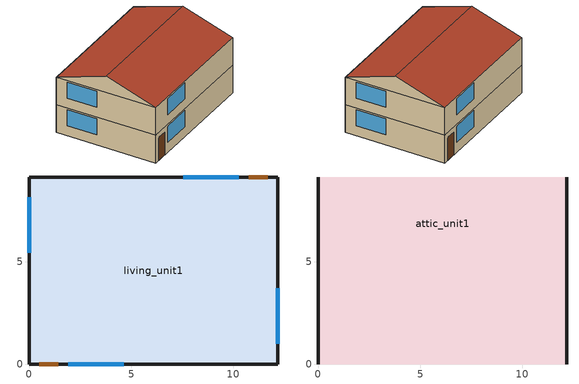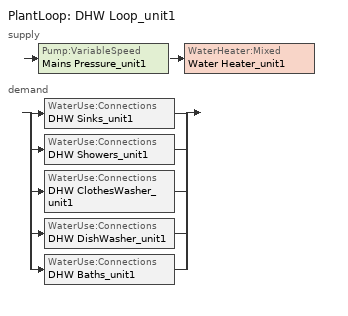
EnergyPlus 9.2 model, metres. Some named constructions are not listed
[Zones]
living_unit1
 floor adiabatic (Interior Floor): 0,0 0,9.16 12.18,9.16 12.18,0 z2.59
 floor ground (ext-floor-en-std-replaceme-res-replaceme): 0,0 0,9.16 12.18,9.16 12.18,0 z0
 wall outside (ext-wall-en-std-replaceme-res-replaceme): 0,0 12.18,0 12.18,9.16 0,9.16 0,0 z0:2.59; 0,0 12.18,0 12.18,9.16 0,9.16 0,0 z2.59:5.18
 window (ext-window-en-std-replaceme): 1.91,0 4.63,0 / 10.26,9.16 7.54,9.16 / 12.18,1 12.18,3.72 / 0,8.16 0,5.44 z0.92:2.44; 1.91,0 4.63,0 / 10.26,9.16 7.54,9.16 / 12.18,1 12.18,3.72 / 0,8.16 0,5.44 z3.51:5.03
 door (ext-door-en-std-replaceme): 0.5,0 1.41,0 / 11.68,9.16 10.76,9.16 z0:2.14
 ceiling to attic_unit1 (attic-ceiling-en-std-replaceme): 0,0 12.18,0 12.18,9.16 0,9.16 z5.18
attic_unit1
 wall outside (ext-roof-en-std-replaceme): 12.18,0,5.18 12.18,9.16,5.18 12.18,4.58,6.71; 0,9.16,5.18 0,0,5.18 0,4.58,6.71
 roof outside (ext-roof-en-std-replaceme): 0,0,5.18 12.18,0,5.18 12.18,4.58,6.71 0,4.58,6.71; 12.18,9.16,5.18 0,9.16,5.18 0,4.58,6.71 12.18,4.58,6.71
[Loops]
PlantLoop 'DHW Loop_unit1'
 supply: Pump:VariableSpeed 'Mains Pressure_unit1' > WaterHeater:Mixed 'Water Heater_unit1'
 demand: split
  | WaterUse:Connections 'DHW Sinks_unit1'
  | WaterUse:Connections 'DHW Showers_unit1'
  | WaterUse:Connections 'DHW ClothesWasher_unit1'
  | WaterUse:Connections 'DHW DishWasher_unit1'
  | WaterUse:Connections 'DHW Baths_unit1'
[Building]
SF_Connecticut_Hartford-Bradley.Intl.AP.725080_gasfurnace_slab_IECC_2006: North Axis {deg}=0; Terrain=Suburbs; Loads Convergence Tolerance Value=0.04; Temperature Convergence Tolerance Value {deltaC}=0.4; Solar Distribution=FullExterior; Maximum Number of Warmup Days=25; Minimum Number of Warmup Days=6
[Site:Location]
Hartford Bradley Intl Ap_CT_USA Design_Conditions: Latitude {deg}=41.93; Longitude {deg}=-72.68; Time Zone {hr}=-5; Elevation {m}=49
[SizingPeriod:DesignDay]
Hartford Bradley Intl Ap Ann Clg .4% Condns DB=>MWB: Month=7; Day of Month=21; Day Type=SummerDesignDay; Maximum Dry-Bulb Temperature {C}=33.1; Daily Dry-Bulb Temperature Range {deltaC}=11.4; Humidity Condition Type=Wetbulb; Wetbulb or DewPoint at Maximum Dry-Bulb {C}=23; Barometric Pressure {Pa}=100738; Wind Speed {m/s}=4.5; Wind Direction {deg}=220; Rain Indicator=No; Snow Indicator=No; Daylight Saving Time Indicator=No; Solar Model Indicator=ASHRAEClearSky; Sky Clearness=1
[SizingPeriod:WeatherFileDays] Begin Day of Month=21; End Day of Month=22; Day of Week for Start Day=Monday; Use Weather File Daylight Saving Period=Yes; Use Weather File Rain and Snow Indicators=Yes
Name | Begin Month | End Month
WF1 | 1 | 1
WF2 | 7 | 7
[Site:WaterMainsTemperature]
Calculation Method=Correlation; Annual Average Outdoor Air Temperature {C}=10.3333; Maximum Difference In Monthly Average Outdoor Air Temperatures {deltaC}=25.6
[Material] Thermal Absorptance=0.9; Solar Absorptance=0.7; Visible Absorptance=0.7
Name | Roughness | Thickness {m} | Conductivity {W/m-K} | Density {kg/m3} | Specific Heat {J/kg-K}
Plywood_3/4in | Rough | 0.01905 | 0.115458 | 544.68 | 674.54
Carpet_n_pad | MediumSmooth | 0.0254001 | 0.0601314 | 32.0369 | 836.8
Std Wood 6inch | MediumSmooth | 0.15 | 0.12 | 540 | 1210
[WindowMaterial:SimpleGlazingSystem]
Glass-en-standard: U-Factor {W/m2-K}=1.98751; Solar Heat Gain Coefficient=0.4; Visible Transmittance=0.88
[WindowMaterial:Blind]
int_blind: Slat Orientation=Horizontal; Slat Width {m}=0.025; Slat Separation {m}=0.01875; Slat Thickness {m}=0.001; Slat Angle {deg}=45; Slat Conductivity {W/m-K}=221; Slat Beam Solar Transmittance=0; Front Side Slat Beam Solar Reflectance=0.5; Back Side Slat Beam Solar Reflectance=0.5; Slat Diffuse Solar Transmittance=0; Front Side Slat Diffuse Solar Reflectance=0.5; Back Side Slat Diffuse Solar Reflectance=0.5; Slat Beam Visible Transmittance=0; Front Side Slat Beam Visible Reflectance=0.5; Back Side Slat Beam Visible Reflectance=0.5; Slat Diffuse Visible Transmittance=0; Front Side Slat Diffuse Visible Reflectance=0.5; Back Side Slat Diffuse Visible Reflectance=0.5; Slat Infrared Hemispherical Transmittance=0; Front Side Slat Infrared Hemispherical Emissivity=0.9; Back Side Slat Infrared Hemispherical Emissivity=0.9; Blind to Glass Distance {m}=0.05; Blind Top Opening Multiplier=0.5; Blind Bottom Opening Multiplier=0.5; Blind Left Side Opening Multiplier=0.5; Blind Right Side Opening Multiplier=0.5
[Construction]
InteriorFurnishings: Std Wood 6inch
Interior Floor: Plywood_3/4in, Carpet_n_pad
window_w_blinds: Glass-en-standard, int_blind
[Zone] Multiplier=1
living_unit1; attic_unit1
[WindowShadingControl]
Shades-living_unit1: Zone=living_unit1; Shading Type=InteriorBlind; Construction with Shading=window_w_blinds; Shading Control Type=OnIfScheduleAllows; Schedule=window_shades; Shading Control Is Scheduled=Yes; Glare Control Is Active=No; Multiple Surface Control Type=Sequential; Fenestration Surface 1=Window_ldf_1.unit1; Fenestration Surface 2=Window_ldb_1.unit1; Fenestration Surface 3=Window_sdr_1.unit1; Fenestration Surface 4=Window_sdl_1.unit1; Fenestration Surface 5=Window_ldf_2.unit1; Fenestration Surface 6=Window_ldb_2.unit1; Fenestration Surface 7=Window_sdr_2.unit1; Fenestration Surface 8=Window_sdl_2.unit1
[InternalMass]
Internalmass_unit1: Construction=InteriorFurnishings; Zone or ZoneList=living_unit1; Surface Area {m2}=9.99587
[Shading:Overhang] Height above Window or Door {m}=0; Tilt Angle from Window/Door {deg}=90; Left extension from Window/Door Width {m}=0; Right extension from Window/Door Width {m}=0; Depth {m}=0.0152439
Name | Window or Door
Overhang_sdr_1.unit1 | Window_sdr_1.unit1
Overhang_sdr_2.unit1 | Window_sdr_2.unit1
[GroundHeatTransfer:Control]
gtp_control: Run Basement Preprocessor=no; Run Slab Preprocessor=No
[GroundHeatTransfer:Slab:Materials]
NMAT: Number of materials=2; ALBEDO: Surface Albedo: No Snow=0.16; ALBEDO: Surface Albedo: Snow=0.4; EPSLW: Surface Emissivity: No Snow=0.9; EPSLW: Surface Emissivity: Snow=0.9; Z0: Surface Roughness: No Snow {cm}=0.75; Z0: Surface Roughness: Snow {cm}=0.05; HIN: Indoor HConv: Downward Flow {W/m2-K}=6; HIN: Indoor HConv: Upward {W/m2-K}=9
[GroundHeatTransfer:Slab:MatlProps]
RHO: Slab Material density {kg/m3}=2300; RHO: Soil Density {kg/m3}=1200; CP: Slab CP {J/kg-K}=650; CP: Soil CP {J/kg-K}=1200; TCON: Slab k {W/m-K}=0.9; TCON: Soil k {W/m-K}=1
[GroundHeatTransfer:Slab:BoundConds]
EVTR: Is surface evapotranspiration modeled=FALSE; FIXBC: is the lower boundary at a fixed temperature=TRUE; TDEEPin {C}=10; USRHflag: Is the ground surface h specified by the user?=FALSE
[GroundHeatTransfer:Slab:BldgProps]
IYRS: Number of years to iterate=10; Shape: Slab shape=0; HBLDG: Building height {m}=4; TIN1: January Indoor Average Temperature Setpoint {C}=22.22; TIN2: February Indoor Average Temperature Setpoint {C}=22.22; TIN3: March Indoor Average Temperature Setpoint {C}=22.22; TIN4: April Indoor Average Temperature Setpoint {C}=22.22; TIN5: May Indoor Average Temperature Setpoint {C}=22.22; TIN6: June Indoor Average Temperature Setpoint {C}=23.88; TIN7: July Indoor Average Temperature Setpoint {C}=23.88; TIN8: August Indoor Average Temperature Setpoint {C}=23.88; TIN9: September Indoor Average Temperature Setpoint {C}=23.88; TIN10: October Indoor Average Temperature Setpoint {C}=22.22; TIN11: November Indoor Average Temperature Setpoint {C}=22.22; TIN12: December Indoor Average Temperature Setpoint {C}=22.22; TINAmp: Daily Indoor sine wave variation amplitude {deltaC}=0; ConvTol: Convergence Tolerance=0.1
[GroundHeatTransfer:Slab:Insulation]
RINS: R value of under slab insulation {m2-K/W}=0; DINS: Width of strip of under slab insulation {m}=0; RVINS: R value of vertical insulation {m2-K/W}=1.761; ZVINS: Depth of vertical insulation {m}=1.5; IVINS: Flag: Is there vertical insulation=1
[GroundHeatTransfer:Slab:EquivalentSlab]
APRatio: The area to perimeter ratio for this slab {m}=2.84365; SLABDEPTH: Thickness of slab on grade {m}=0.1; CLEARANCE: Distance from edge of slab to domain edge {m}=15; ZCLEARANCE: Distance from bottom of slab to domain bottom {m}=15
[GroundHeatTransfer:Basement:SimParameters]
F: Multiplier for the ADI solution=0.1; IYRS: Maximum number of yearly iterations:=15
[GroundHeatTransfer:Basement:MatlProps]
NMAT: Number of materials in this domain=6; Density for Foundation Wall {kg/m3}=2243; density for Floor Slab {kg/m3}=2243; density for Ceiling {kg/m3}=311; density for Soil {kg/m3}=1500; density for Gravel {kg/m3}=2000; density for Wood {kg/m3}=449; Specific heat for foundation wall {J/kg-K}=880; Specific heat for floor slab {J/kg-K}=880; Specific heat for ceiling {J/kg-K}=1530; Specific heat for soil {J/kg-K}=840; Specific heat for gravel {J/kg-K}=720; Specific heat for wood {J/kg-K}=1530; Thermal conductivity for foundation wall {W/m-K}=1.4; Thermal conductivity for floor slab {W/m-K}=1.4; Thermal conductivity for ceiling {W/m-K}=0.09; thermal conductivity for soil {W/m-K}=1.1; thermal conductivity for gravel {W/m-K}=1.9; thermal conductivity for wood {W/m-K}=0.12
[GroundHeatTransfer:Basement:Insulation]
REXT: R Value of any exterior insulation {m2-K/W}=2.2893; INSFULL: Flag: Is the wall fully insulated?=True
[GroundHeatTransfer:Basement:SurfaceProps]
ALBEDO: Surface albedo for No snow conditions=0.16; ALBEDO: Surface albedo for snow conditions=0.4; EPSLN: Surface emissivity No Snow=0.94; EPSLN: Surface emissivity with Snow=0.86; VEGHT: Surface roughness No snow conditions {cm}=6; VEGHT: Surface roughness Snow conditions {cm}=0.25; PET: Flag, Potential evapotranspiration on?=False
[GroundHeatTransfer:Basement:BldgData]
DWALL: Wall thickness {m}=0.2; DSLAB: Floor slab thickness {m}=0.243828; DGRAVXY: Width of gravel pit beside basement wall {m}=0.3; DGRAVZN: Gravel depth extending above the floor slab {m}=0.2; DGRAVZP: Gravel depth below the floor slab {m}=0.1
[GroundHeatTransfer:Basement:Interior]
COND: Flag: Is the basement conditioned?=True; HIN: Downward convection only heat transfer coefficient {W/m2-K}=0.92; HIN: Upward convection only heat transfer coefficient {W/m2-K}=4.04; HIN: Horizontal convection only heat transfer coefficient {W/m2-K}=3.08; HIN: Downward combined (convection and radiation) heat transfer coefficient {W/m2-K}=6.13; HIN: Upward combined (convection and radiation) heat transfer coefficient {W/m2-K}=9.26; HIN: Horizontal combined (convection and radiation) heat transfer coefficient {W/m2-K}=8.29
[GroundHeatTransfer:Basement:ComBldg]
January average temperature {C}=21; February average temperature {C}=21; March average temperature {C}=21; April average temperature {C}=21; May average temperature {C}=24; June average temperature {C}=24; July average temperature {C}=24; August average temperature {C}=24; September average temperature {C}=24; October average temperature {C}=24; November average temperature {C}=21; December average temperature {C}=21; Daily variation sine wave amplitude {deltaC}=21
[GroundHeatTransfer:Basement:EquivSlab]
APRatio: The area to perimeter ratio for this slab {m}=17.1459; EquivSizing: Flag=True
[GroundHeatTransfer:Basement:EquivAutoGrid]
CLEARANCE: Distance from outside of wall to edge of 3-D ground domain {m}=15; SlabDepth: Thickness of the floor slab {m}=0.1; BaseDepth: Depth of the basement wall below grade {m}=1.21914
[People]
people_unit1: Zone or ZoneList=living_unit1; Number of People Schedule=occupancy_sch; Number of People Calculation Method=People; Number of People=3; Fraction Radiant=0; Sensible Heat Fraction=autocalculate; Activity Level Schedule=activity_sch; Enable ASHRAE 55 Comfort Warnings=No; Mean Radiant Temperature Calculation Type=ZoneAveraged
[Lights] Zone or ZoneList=living_unit1; Schedule=LightingProfile_EELighting; Design Level Calculation Method=Watts/Area; Return Air Fraction=0; Fraction Radiant=0.6; Fraction Visible=0.2; Fraction Replaceable=0
Name | Watts per Zone Floor Area {W/m2}
Living Hardwired Lighting1 | 6
Living Plug-in Lighting1 | 2
[ElectricEquipment] Zone or ZoneList=living_unit1
Name | Schedule | Design Level Calculation Method | Design Level {W} | Fraction Latent | Fraction Radiant | Fraction Lost | Watts per Zone Floor Area {W/m2}
Refrigerator1 | Refrigerator | EquipmentLevel | 91.094 | 0 | 0 | 0
Misc Elec Load1 | MiscPlugLoad | Watts/Area |  | 0.062439 | 0.411909 | 0.251045 | 2.46
Clothes Washer1 | ClothesWasher | EquipmentLevel | 29.5818 | 0 | 0.48 | 0.2
Clothes Dryer1 | ClothesDryer | EquipmentLevel | 222.113 | 0.05 | 0.09 | 0.8
Dishwasher1 | Dishwasher | EquipmentLevel | 68.3276 | 0.15 | 0.36 | 0.25
Misc Elec Load21 | always_avail | EquipmentLevel | 182.522 | 0.062439 | 0.411909 | 0.251045
[GasEquipment] Zone or ZoneList=living_unit1
Name | Schedule | Design Level Calculation Method | Design Level {W} | Fraction Latent | Fraction Radiant | Fraction Lost | Power per Zone Floor Area {W/m2}
Cooking Range1 | CookingRange | EquipmentLevel | 248.498 | 0.3 | 0.24 | 0.3
Misc Gas Load1 | MiscPlugLoad | Watts/Area |  | 0.062439 | 0.411909 | 0.251045 | 0.297
[ZoneInfiltration:EffectiveLeakageArea] Schedule=always_avail; Stack Coefficient=0.00029; Wind Coefficient=0.000231
Name | Zone | Effective Air Leakage Area {cm2}
Living_ShermanGrimsrud_unit1 | living_unit1 | en-std-replaceme
AtticVent_unit1 | attic_unit1 | 370
[ZoneVentilation:DesignFlowRate]
Ventilation_unit1: Zone or ZoneList=living_unit1; Schedule=always_avail; Design Flow Rate Calculation Method=Flow/Zone; Design Flow Rate {m3/s}=0.0283366; Ventilation Type=Exhaust; Fan Pressure Rise {Pa}=0; Fan Total Efficiency=1; Constant Term Coefficient=1; Temperature Term Coefficient=0; Velocity Term Coefficient=0; Velocity Squared Term Coefficient=0; Minimum Indoor Temperature {C}=-100; Maximum Indoor Temperature {C}=100; Delta Temperature {deltaC}=-100; Minimum Outdoor Temperature {C}=-100; Maximum Outdoor Temperature {C}=100; Maximum Wind Speed {m/s}=40
[Exterior:Lights]
Name | Schedule | Design Level {W}
Exterior-Lights | ExteriorLightingProfile | 60
Garage-Lights | LightingProfile_EELighting | 14.02
[HVACTemplate:Thermostat]
dual_thermostat: Heating Setpoint Schedule=heating_sch; Cooling Setpoint Schedule=cooling_sch
[HVACTemplate:Zone:IdealLoadsAirSystem]
living_unit1: Template Thermostat=dual_thermostat; System Availability Schedule=always_avail; Maximum Heating Supply Air Temperature {C}=50; Minimum Cooling Supply Air Temperature {C}=13; Maximum Heating Supply Air Humidity Ratio {kgWater/kgDryAir}=0.01; Minimum Cooling Supply Air Humidity Ratio {kgWater/kgDryAir}=0.008; Heating Limit=NoLimit; Maximum Heating Air Flow Rate {m3/s}=autosize; Maximum Sensible Heating Capacity {W}=autosize; Cooling Limit=NoLimit; Maximum Cooling Air Flow Rate {m3/s}=autosize; Maximum Total Cooling Capacity {W}=autosize; Heating Availability Schedule=always_avail; Cooling Availability Schedule=always_avail; Dehumidification Control Type=None; Cooling Sensible Heat Ratio=0.7; Humidification Control Type=None; Outdoor Air Method=Flow/Area; Outdoor Air Flow Rate per Person {m3/s}=0; Outdoor Air Flow Rate per Zone Floor Area {m3/s-m2}=0.00003; Outdoor Air Flow Rate per Zone {m3/s}=0; Demand Controlled Ventilation Type=None; Outdoor Air Economizer Type=NoEconomizer; Heat Recovery Type=None
[Sizing:Plant]
DHW Loop_unit1: Loop Type=Heating; Design Loop Exit Temperature {C}=48.8889; Loop Design Temperature Difference {deltaC}=5.55556
[Pump:VariableSpeed]
Mains Pressure_unit1: Design Maximum Flow Rate {m3/s}=autosize; Design Pump Head {Pa}=1; Design Power Consumption {W}=0; Motor Efficiency=1; Fraction of Motor Inefficiencies to Fluid Stream=0; Coefficient 1 of the Part Load Performance Curve=0; Coefficient 2 of the Part Load Performance Curve=1; Coefficient 3 of the Part Load Performance Curve=0; Coefficient 4 of the Part Load Performance Curve=0; Design Minimum Flow Rate {m3/s}=0; Pump Control Type=Intermittent
[WaterHeater:Mixed]
Water Heater_unit1: Tank Volume {m3}=0.151416; Setpoint Temperature Schedule=dhw_setpt; Deadband Temperature Difference {deltaC}=2; Maximum Temperature Limit {C}=50; Heater Control Type=Cycle; Heater Maximum Capacity {W}=autosize; Heater Minimum Capacity {W}=0; Heater Ignition Minimum Flow Rate {m3/s}=0; Heater Fuel Type=naturalgas; Heater Thermal Efficiency=0.8; Ambient Temperature Indicator=Zone; Ambient Temperature Zone=living_unit1; Off Cycle Loss Coefficient to Ambient Temperature {W/K}=5.71167; Off Cycle Loss Fraction to Zone=1; On Cycle Loss Coefficient to Ambient Temperature {W/K}=5.71167; On Cycle Loss Fraction to Zone=1; Peak Use Flow Rate {m3/s}=0; Use Side Effectiveness=1; Source Side Effectiveness=1; Use Side Design Flow Rate {m3/s}=autosize; Source Side Design Flow Rate {m3/s}=0; Indirect Water Heating Recovery Time {hr}=1.5
[WaterHeater:Sizing]
Water Heater_unit1: Design Mode=ResidentialHUD-FHAMinimum; Number of Bedrooms=3; Number of Bathrooms=3
[PlantLoop]
DHW Loop_unit1: Fluid Type=Water; Plant Equipment Operation Scheme=DHW Loop Operation_unit1; Maximum Loop Temperature {C}=100; Minimum Loop Temperature {C}=0; Maximum Loop Flow Rate {m3/s}=autosize; Minimum Loop Flow Rate {m3/s}=0; Plant Loop Volume {m3}=autocalculate; Load Distribution Scheme=Optimal
[PlantEquipmentList]
DHW Plant Equipment_unit1: Water Heater_unit1
[PlantEquipmentOperation:HeatingLoad]
DHW Control Scheme_unit1: Load Range 1 Lower Limit {W}=0; Load Range 1 Upper Limit {W}=1000000000000000; Range 1 Equipment List=DHW Plant Equipment_unit1
[PlantEquipmentOperationSchemes]
DHW Loop Operation_unit1: Control Scheme 1=DHW Control Scheme_unit1; Control Scheme 1 Schedule=always_avail
[AvailabilityManager:Scheduled]
System availability: Schedule=always_avail
[SetpointManager:Scheduled]
DHW Loop Setpoint Manager_unit1: Control Variable=Temperature; Schedule=DHWSupplySetpoint; Setpoint Node or NodeList=DHW Supply Outlet Node_unit1
[WaterUse:Equipment]
Name | Peak Flow Rate {m3/s} | Flow Rate Fraction Schedule | Target Temperature Schedule
Clothes Washer_unit1 | 1.62192e-06 | ClothesWasher | CWWaterTempSchedule
Dishwasher_unit1 | 6.36685e-07 | Dishwasher | DWWaterTempSchedule
Sinks_unit1 | 2.12449e-06 | Sinks | SSBWaterTempSchedule
Showers_unit1 | 3.78163e-06 | Showers | SSBWaterTempSchedule
Baths_unit1 | 9.69568e-07 | Baths | SSBWaterTempSchedule
[WaterUse:Connections] Drain Water Heat Exchanger Type=None
Name | Water Use Equipment 1
DHW Sinks_unit1 | Sinks_unit1
DHW Showers_unit1 | Showers_unit1
DHW ClothesWasher_unit1 | Clothes Washer_unit1
DHW DishWasher_unit1 | Dishwasher_unit1
DHW Baths_unit1 | Baths_unit1
[Schedule:Day:Hourly]
ExteriorLightingProfileDay: 1, 1, 1, 1, 1, 1, 0, 0, 0, 0, 0, 0, 0, 0, 0, 0, 0, 0, 1, 1, 1, 1, 1, 1
RefrigeratorDay: 0.8, 0.782696, 0.765594, 0.742857, 0.731388, 0.731388, 0.75996, 0.8, 0.817103, 0.828571, 0.8, 0.8, 0.839839, 0.839839, 0.828571, 0.839839, 0.885714, 0.971429, 1, 0.971429, 0.942857, 0.925553, 0.885714, 0.828571
MiscPlugLoadDay: 0.60749, 0.559339, 0.552853, 0.545071, 0.524481, 0.585279, 0.676232, 0.718547, 0.60749, 0.517023, 0.529183, 0.529345, 0.520428, 0.538424, 0.568742, 0.600357, 0.710117, 0.862678, 0.936608, 0.966764, 1, 0.976654, 0.845169, 0.734436
CookingRangeDay: 0.0471585, 0.0471585, 0.0235459, 0.0235459, 0.0471585, 0.0707044, 0.165088, 0.283018, 0.306564, 0.320771, 0.283018, 0.330176, 0.377335, 0.306564, 0.292423, 0.377335, 0.613194, 1, 0.778348, 0.400947, 0.235859, 0.165088, 0.103722, 0.0707044
DishwasherWeekday: 0.129162, 0.0573867, 0.042998, 0.0286934, 0.0286934, 0.0860801, 0.172244, 0.258408, 0.488208, 0.545594, 0.473819, 0.402044, 0.344573, 0.387655, 0.315879, 0.301491, 0.315879, 0.416348, 0.732312, 0.933333, 0.761005, 0.559983, 0.373266, 0.258408
DishwasherWeekend: 0.138388, 0.0614858, 0.0460692, 0.0307429, 0.0307429, 0.0922286, 0.184547, 0.276866, 0.52308, 0.584565, 0.507663, 0.430761, 0.369185, 0.415344, 0.338442, 0.323026, 0.338442, 0.446087, 0.78462, 1, 0.815362, 0.599982, 0.399928, 0.276866
DishwasherVacation; ClothesWasherVacation; ClothesDryerVacation; SinksVacation; ShowersVacation; BathsVacation: 0, 0, 0, 0, 0, 0, 0, 0, 0, 0, 0, 0, 0, 0, 0, 0, 0, 0, 0, 0, 0, 0, 0, 0
ClothesWasherWeekday: 0.0887931, 0.0710155, 0.0354602, 0.0354602, 0.0710155, 0.106571, 0.213142, 0.461934, 0.692948, 0.817391, 0.799614, 0.710725, 0.639615, 0.568599, 0.497489, 0.461934, 0.479711, 0.461934, 0.461934, 0.461934, 0.461934, 0.444156, 0.30203, 0.159904
ClothesWasherWeekend: 0.10863, 0.0868807, 0.0433822, 0.0433822, 0.0868807, 0.130379, 0.260758, 0.565131, 0.847755, 1, 0.978251, 0.869505, 0.782508, 0.695627, 0.60863, 0.565131, 0.586881, 0.565131, 0.565131, 0.565131, 0.565131, 0.543382, 0.369505, 0.195627
ClothesDryerWeekday: 0.0996819, 0.0598091, 0.0398727, 0.0199364, 0.0398727, 0.0598091, 0.159491, 0.318982, 0.486427, 0.685791, 0.785473, 0.817391, 0.7456, 0.677837, 0.610073, 0.578155, 0.558218, 0.546236, 0.518346, 0.510391, 0.5263, 0.546236, 0.4386, 0.239236
ClothesDryerWeekend: 0.121951, 0.0731707, 0.0487805, 0.0243902, 0.0487805, 0.0731707, 0.195122, 0.390244, 0.595097, 0.839, 0.960951, 1, 0.91217, 0.829268, 0.746366, 0.707317, 0.682927, 0.668268, 0.634146, 0.624415, 0.643878, 0.668268, 0.536585, 0.292683
SinksWeekday: 0.178431, 0.0855612, 0.0641394, 0.0641394, 0.0855612, 0.228457, 0.535419, 0.785298, 0.828142, 0.778116, 0.685372, 0.628163, 0.613924, 0.57108, 0.521054, 0.542476, 0.606741, 0.820959, 0.942308, 0.870986, 0.71385, 0.606741, 0.499758, 0.342623
SinksWeekend: 0.189355, 0.0907997, 0.0680663, 0.0680663, 0.0907997, 0.242445, 0.5682, 0.833378, 0.878845, 0.825756, 0.727334, 0.666622, 0.651511, 0.606044, 0.552955, 0.575689, 0.643889, 0.871222, 1, 0.924311, 0.757555, 0.643889, 0.530356, 0.3636
ShowersWeekday: 0.0847763, 0.0384986, 0.0269887, 0.0384986, 0.107955, 0.4088, 0.933333, 0.925634, 0.752112, 0.5901, 0.474366, 0.374111, 0.269967, 0.231389, 0.20051, 0.20821, 0.239088, 0.308545, 0.335533, 0.335533, 0.331644, 0.323944, 0.231389, 0.165822
ShowersWeekend: 0.0908318, 0.0412485, 0.0289165, 0.0412485, 0.115666, 0.438, 1, 0.99175, 0.805834, 0.63225, 0.50825, 0.400833, 0.28925, 0.247916, 0.214832, 0.223082, 0.256166, 0.330583, 0.3595, 0.3595, 0.355333, 0.347083, 0.247916, 0.177666
BathsWeekday: 0.0549341, 0.0274671, 0.0274671, 0.0274671, 0.0549341, 0.137335, 0.329676, 0.412077, 0.467011, 0.412077, 0.329676, 0.247203, 0.219736, 0.164802, 0.164802, 0.164802, 0.274742, 0.329676, 0.549483, 0.714286, 0.714286, 0.549483, 0.467011, 0.274742
BathsWeekend: 0.0769078, 0.0384539, 0.0384539, 0.0384539, 0.0769078, 0.192269, 0.461546, 0.576908, 0.653816, 0.576908, 0.461546, 0.346085, 0.307631, 0.230723, 0.230723, 0.230723, 0.384638, 0.461546, 0.769277, 1, 1, 0.769277, 0.653816, 0.384638
OccupancyDay: 1, 1, 1, 1, 1, 1, 0.5, 0.5, 0.5, 0.1, 0.1, 0.1, 0.1, 0.2, 0.2, 0.2, 0.5, 0.5, 0.5, 0.8, 0.8, 0.8, 1, 1
LightingProfileDay_EELighting: 0, 0, 0, 0, 0, 0, 0.15, 0.15, 0.15, 0.15, 0.05, 0.05, 0.05, 0.05, 0.05, 0.05, 0.05, 0.2, 0.2, 0.2, 0.2, 0.2, 0.15, 0.15
[Schedule:Week:Compact]
RefrigeratorWeek: AllDays, RefrigeratorDay
MiscPlugLoadWeek: AllDays, MiscPlugLoadDay
CookingRangeWeek: AllDays, CookingRangeDay
DishwasherWeek: Weekdays, DishwasherWeekday, CustomDay1, DishwasherVacation, AllOtherDays, DishwasherWeekend
ClothesWasherWeek: Weekdays, ClothesWasherWeekday, CustomDay1, ClothesWasherVacation, AllOtherDays, ClothesWasherWeekend
ClothesDryerWeek: Weekdays, ClothesDryerWeekday, CustomDay1, ClothesDryerVacation, AllOtherDays, ClothesDryerWeekend
SinksWeek: Weekdays, SinksWeekday, CustomDay1, SinksVacation, AllOtherDays, SinksWeekend
ShowersWeek: Weekdays, ShowersWeekday, CustomDay1, ShowersVacation, AllOtherDays, ShowersWeekend
BathsWeek: Weekdays, BathsWeekday, CustomDay1, BathsVacation, AllOtherDays, BathsWeekend
OccupancyWeek: AllDays, OccupancyDay
LightingProfileWeek_EELighting: AllDays, LightingProfileDay_EELighting
ExteriorLightingProfileWeek: AllDays, ExteriorLightingProfileDay
[Schedule:Year]
LightingProfile_EELighting: LightingProfileWeek_EELighting, 1, 1, 12, 31
ExteriorLightingProfile: ExteriorLightingProfileWeek, 1, 1, 12, 31
Refrigerator: RefrigeratorWeek, 1, 1, 12, 31
MiscPlugLoad: MiscPlugLoadWeek, 1, 1, 12, 31
CookingRange: CookingRangeWeek, 1, 1, 12, 31
Dishwasher: DishwasherWeek, 1, 1, 12, 31
ClothesWasher: ClothesWasherWeek, 1, 1, 12, 31
ClothesDryer: ClothesDryerWeek, 1, 1, 12, 31
Sinks: SinksWeek, 1, 1, 12, 31
Showers: ShowersWeek, 1, 1, 12, 31
Baths: BathsWeek, 1, 1, 12, 31
Occupancy_sch: OccupancyWeek, 1, 1, 12, 31
[Schedule:Compact]
activity_sch: Through: 12/31, For: AllDays, Until: 24:00, 117.28
window_shades: Through: 12/31, For: AllDays, Until 24:00, 0.836
dhw_setpt: Through: 12/31, For: AllDays, Until 24:00, 48
always_avail: Through: 12/31, For: AllDays, Until: 24:00, 1
heating_sch: Through: 12/31, For: AllDays, Until: 24:00, 22.22
cooling_sch: Through: 12/31, For: AllDays, Until: 24:00, 26
[Schedule:Constant]
Name | Hourly Value
DWWaterTempSchedule; CWWaterTempSchedule; DHWSupplySetpoint | 48.8889
SSBWaterTempSchedule | 40.5556
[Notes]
Varlist contains a list of variables used
Simple glazing system considered
Location and design-day objects created by:
Site:Location and design-day objects created by:
/tools/bin/ddy2idf /phome/weather/EnergyPlus/tmy3/usa/zip/USA_CT_Hartford-Bradley.Intl.AP.725080_TMY3.ddy
Weather_file = USA_CT_Hartford-Bradley.Intl.AP.725080_TMY3.epw;
Using the stat2idf and the ddy2idf script...
Water mains temperature correlation object created by:
Water mains temperature object created by:
/phome/resstd/vm/bin/stat2idf /phome/weather/EnergyPlus/tmy3/usa/zip/USA_CT_Hartford-Bradley.Intl.AP.725080_TMY3.stat
